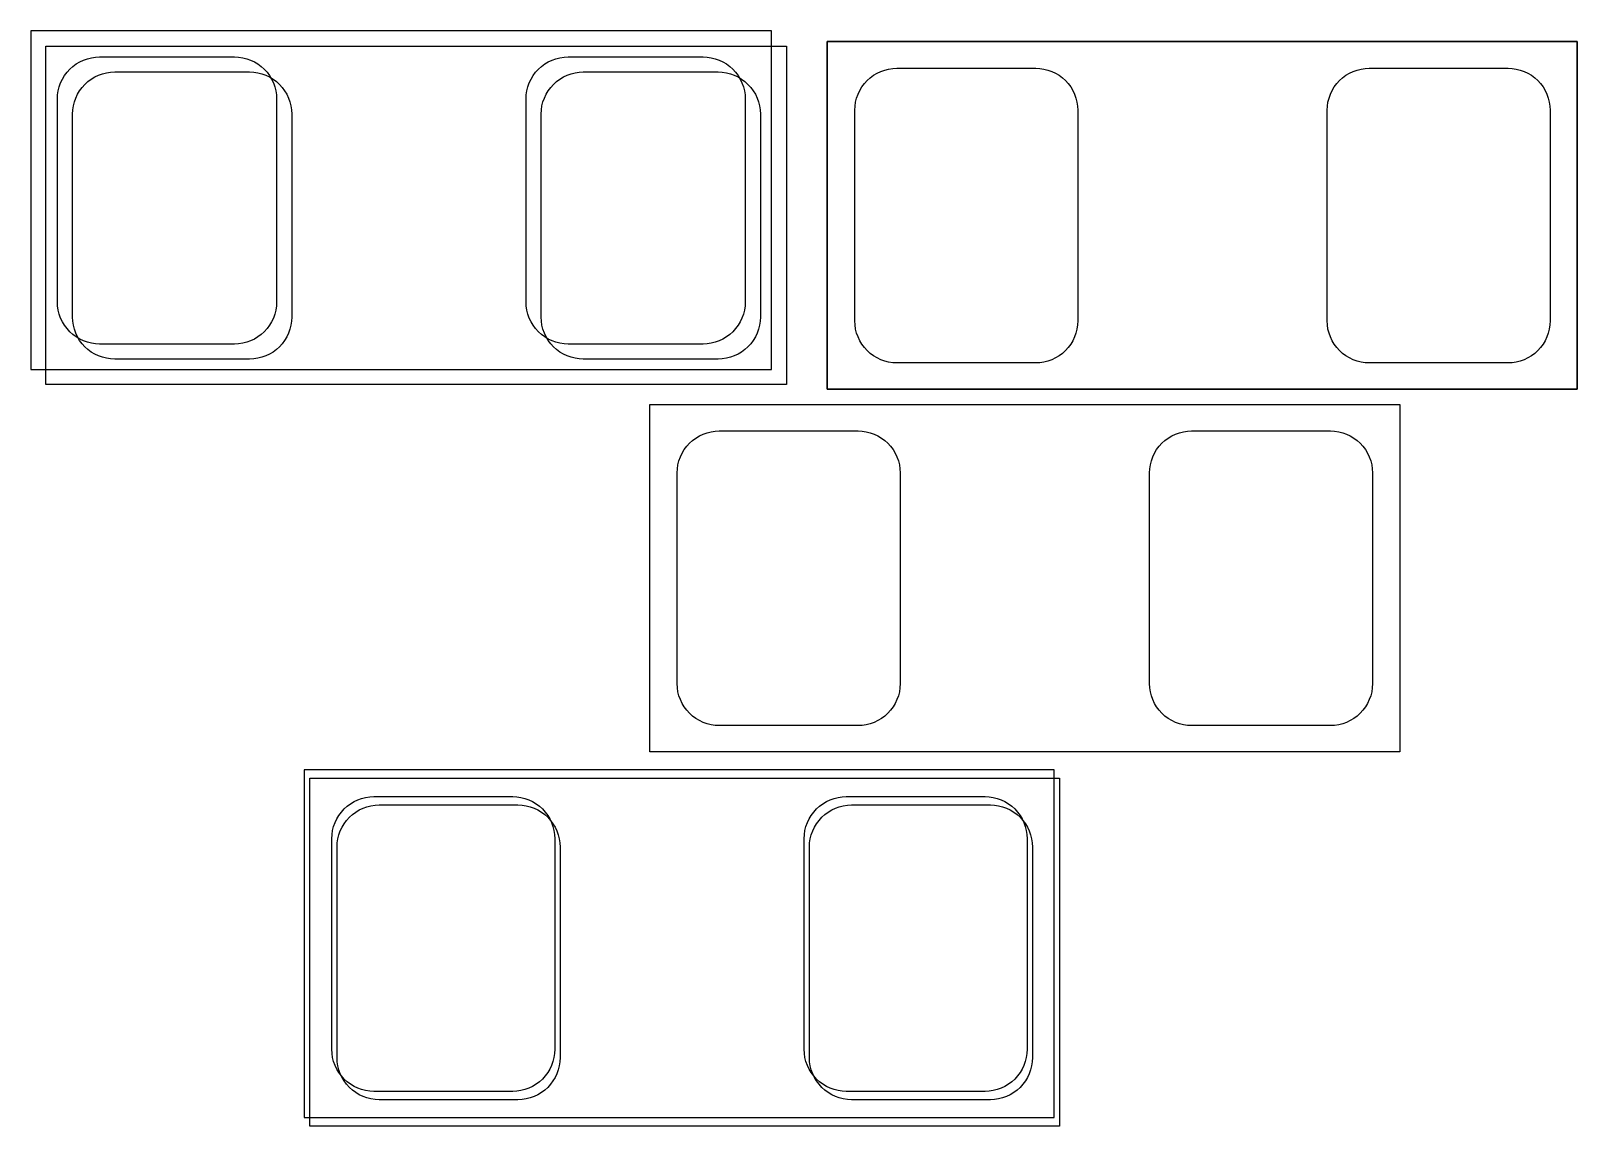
# Model space of a CAD drawing. Extents: x 0 to 143, y 0 to 190.
# Drawn here: x 95.22 to 105.45, y 141.55 to 148.79 of the extents above; entities that cross this region are included whole.
import ezdxf

# ---------------------------------------------------------------- set-up
doc = ezdxf.new("R2010")
doc.units = 0

msp = doc.modelspace()

# ---------------------------------------------------------------- linework, layer by layer
at = {"layer": 'Layer 1', "color": 7}
for points in [[(95.2246, 148.7928), (95.2246, 146.55252)], [(100.12426, 148.7928), (95.2246, 148.7928)], [(100.12426, 146.55252), (100.12426, 148.7928)], [(95.32366, 148.6912), (100.22332, 148.6912)], [(95.32366, 146.45346), (95.32366, 148.6912)], [(100.22332, 148.6912), (100.22332, 146.45346)], [(105.45318, 148.72168), (100.49256, 148.72168)], [(100.49256, 148.72168), (100.49256, 146.42298)], [(100.49256, 148.72168), (105.45318, 148.72168)], [(100.49256, 146.42298), (100.49256, 148.72168)], [(105.45318, 146.42298), (105.45318, 148.72168)], [(105.45318, 148.72168), (105.45318, 146.42298)], [(95.2246, 146.55252), (100.12426, 146.55252)], [(100.22332, 146.45346), (95.32366, 146.45346)], [(100.49256, 146.42298), (105.45318, 146.42298)], [(105.45318, 146.42298), (100.49256, 146.42298)], [(99.31908, 146.32138), (104.2797, 146.32138)], [(99.31908, 144.02268), (99.31908, 146.32138)], [(104.2797, 146.32138), (104.2797, 144.02268)], [(104.2797, 144.02268), (99.31908, 144.02268)], [(101.9937, 143.9033), (97.03308, 143.9033)], [(97.03308, 143.9033), (97.03308, 141.60206)], [(97.06864, 143.84742), (102.02926, 143.84742)], [(97.06864, 141.54618), (97.06864, 143.84742)], [(101.9937, 141.60206), (101.9937, 143.9033)], [(102.02926, 143.84742), (102.02926, 141.54618)], [(97.03308, 141.60206), (101.9937, 141.60206)], [(102.02926, 141.54618), (97.06864, 141.54618)]]:
    msp.add_lwpolyline(points, dxfattribs=at)
at = {"layer": 'Layer 1', "color": 96}
for points in [[(96.598486, 148.619572), (96.625664, 148.615762), (96.65208, 148.608904), (96.677988, 148.59976), (96.702626, 148.588076), (96.725994, 148.574106), (96.748092, 148.557596), (96.768412, 148.539308), (96.7867, 148.518988), (96.802956, 148.497144), (96.81718, 148.473522), (96.828864, 148.448884), (96.838008, 148.422976), (96.844612, 148.39656), (96.848676, 148.369382), (96.849946, 148.342204), (96.849946, 146.999814), (96.848676, 146.972636), (96.844612, 146.945458), (96.838008, 146.918788), (96.828864, 146.893134), (96.81718, 146.868496), (96.802956, 146.844874), (96.7867, 146.82303), (96.768412, 146.80271), (96.748092, 146.784168), (96.725994, 146.767912), (96.702626, 146.753942), (96.677988, 146.742258), (96.65208, 146.733114), (96.625664, 146.726256), (96.598486, 146.722446), (96.571054, 146.720922), (95.678752, 146.720922), (95.651574, 146.722446), (95.624396, 146.726256), (95.59798, 146.733114), (95.572072, 146.742258), (95.547434, 146.753942), (95.523812, 146.767912), (95.501968, 146.784168), (95.481648, 146.80271), (95.46336, 146.82303), (95.447104, 146.844874), (95.43288, 146.868496), (95.421196, 146.893134), (95.412052, 146.918788), (95.405448, 146.945458), (95.401384, 146.972636), (95.400114, 146.999814), (95.400114, 148.342204), (95.401384, 148.369382), (95.405448, 148.39656), (95.412052, 148.422976), (95.421196, 148.448884), (95.43288, 148.473522), (95.447104, 148.497144), (95.46336, 148.518988), (95.481648, 148.539308), (95.501968, 148.557596), (95.523812, 148.574106), (95.547434, 148.588076), (95.572072, 148.59976), (95.59798, 148.608904), (95.624396, 148.615762), (95.651574, 148.619572), (95.678752, 148.621096), (96.571054, 148.621096), (96.598486, 148.619572)], [(99.698556, 148.619572), (99.72548, 148.615762), (99.75215, 148.608904), (99.777804, 148.59976), (99.802696, 148.588076), (99.826064, 148.574106), (99.848162, 148.557596), (99.868228, 148.539308), (99.88677, 148.518988), (99.903026, 148.497144), (99.916996, 148.473522), (99.92868, 148.448884), (99.938078, 148.422976), (99.944682, 148.39656), (99.948746, 148.369382), (99.950016, 148.342204), (99.950016, 146.999814), (99.948746, 146.972636), (99.944682, 146.945458), (99.938078, 146.918788), (99.92868, 146.893134), (99.916996, 146.868496), (99.903026, 146.844874), (99.88677, 146.82303), (99.868228, 146.80271), (99.848162, 146.784168), (99.826064, 146.767912), (99.802696, 146.753942), (99.777804, 146.742258), (99.75215, 146.733114), (99.72548, 146.726256), (99.698556, 146.722446), (99.671124, 146.720922), (98.778822, 146.720922), (98.75139, 146.722446), (98.724466, 146.726256), (98.697796, 146.733114), (98.672142, 146.742258), (98.647504, 146.753942), (98.623882, 146.767912), (98.602038, 146.784168), (98.581718, 146.80271), (98.563176, 146.82303), (98.54692, 146.844874), (98.53295, 146.868496), (98.521266, 146.893134), (98.512122, 146.918788), (98.505264, 146.945458), (98.501454, 146.972636), (98.49993, 146.999814), (98.49993, 148.342204), (98.501454, 148.369382), (98.505264, 148.39656), (98.512122, 148.422976), (98.521266, 148.448884), (98.53295, 148.473522), (98.54692, 148.497144), (98.563176, 148.518988), (98.581718, 148.539308), (98.602038, 148.557596), (98.623882, 148.574106), (98.647504, 148.588076), (98.672142, 148.59976), (98.697796, 148.608904), (98.724466, 148.615762), (98.75139, 148.619572), (98.778822, 148.621096), (99.671124, 148.621096), (99.698556, 148.619572)], [(101.898958, 148.544642), (101.925882, 148.540578), (101.952552, 148.533974), (101.978206, 148.52483), (102.002844, 148.513146), (102.026212, 148.499176), (102.04831, 148.48292), (102.068376, 148.464378), (102.086918, 148.444312), (102.103174, 148.422214), (102.117144, 148.398846), (102.128828, 148.374208), (102.137972, 148.348554), (102.144576, 148.321884), (102.14864, 148.29496), (102.14991, 148.267782), (102.14991, 146.874338), (102.14864, 146.846906), (102.144576, 146.819982), (102.137972, 146.793566), (102.128828, 146.767912), (102.117144, 146.74302), (102.103174, 146.719652), (102.086918, 146.697808), (102.068376, 146.677488), (102.04831, 146.6592), (102.026212, 146.642944), (102.002844, 146.628974), (101.978206, 146.61729), (101.952552, 146.607892), (101.925882, 146.601288), (101.898958, 146.597224), (101.87178, 146.595954), (100.953316, 146.595954), (100.926138, 146.597224), (100.89896, 146.601288), (100.872544, 146.607892), (100.84689, 146.61729), (100.821998, 146.628974), (100.79863, 146.642944), (100.776786, 146.6592), (100.756466, 146.677488), (100.738178, 146.697808), (100.721922, 146.719652), (100.707952, 146.74302), (100.696268, 146.767912), (100.68687, 146.793566), (100.680266, 146.819982), (100.676456, 146.846906), (100.674932, 146.874338), (100.674932, 148.267782), (100.676456, 148.29496), (100.680266, 148.321884), (100.68687, 148.348554), (100.696268, 148.374208), (100.707952, 148.398846), (100.721922, 148.422214), (100.738178, 148.444312), (100.756466, 148.464378), (100.776786, 148.48292), (100.79863, 148.499176), (100.821998, 148.513146), (100.84689, 148.52483), (100.872544, 148.533974), (100.89896, 148.540578), (100.926138, 148.544642), (100.953316, 148.545912), (101.87178, 148.545912), (101.898958, 148.544642)], [(105.02392, 148.544642), (105.051098, 148.540578), (105.077514, 148.533974), (105.103168, 148.52483), (105.127806, 148.513146), (105.151428, 148.499176), (105.173272, 148.48292), (105.193592, 148.464378), (105.21188, 148.444312), (105.228136, 148.422214), (105.242106, 148.398846), (105.25379, 148.374208), (105.262934, 148.348554), (105.269538, 148.321884), (105.273602, 148.29496), (105.275126, 148.267782), (105.275126, 146.874338), (105.273602, 146.846906), (105.269538, 146.819982), (105.262934, 146.793566), (105.25379, 146.767912), (105.242106, 146.74302), (105.228136, 146.719652), (105.21188, 146.697808), (105.193592, 146.677488), (105.173272, 146.6592), (105.151428, 146.642944), (105.127806, 146.628974), (105.103168, 146.61729), (105.077514, 146.607892), (105.051098, 146.601288), (105.02392, 146.597224), (104.996742, 146.595954), (104.078278, 146.595954), (104.0511, 146.597224), (104.023922, 146.601288), (103.997506, 146.607892), (103.971852, 146.61729), (103.947214, 146.628974), (103.923592, 146.642944), (103.901748, 146.6592), (103.881428, 146.677488), (103.86314, 146.697808), (103.846884, 146.719652), (103.832914, 146.74302), (103.82123, 146.767912), (103.812086, 146.793566), (103.805228, 146.819982), (103.801418, 146.846906), (103.799894, 146.874338), (103.799894, 148.267782), (103.801418, 148.29496), (103.805228, 148.321884), (103.812086, 148.348554), (103.82123, 148.374208), (103.832914, 148.398846), (103.846884, 148.422214), (103.86314, 148.444312), (103.881428, 148.464378), (103.901748, 148.48292), (103.923592, 148.499176), (103.947214, 148.513146), (103.971852, 148.52483), (103.997506, 148.533974), (104.023922, 148.540578), (104.0511, 148.544642), (104.078278, 148.545912), (104.996742, 148.545912), (105.02392, 148.544642)], [(98.43897, 143.724738), (98.465894, 143.720674), (98.492564, 143.71407), (98.518218, 143.704926), (98.542856, 143.693242), (98.566224, 143.679018), (98.588322, 143.662762), (98.608388, 143.644474), (98.62693, 143.624154), (98.643186, 143.60231), (98.657156, 143.578942), (98.66884, 143.554304), (98.677984, 143.528396), (98.684588, 143.50198), (98.688652, 143.475056), (98.689922, 143.447624), (98.689922, 142.05418), (98.688652, 142.027002), (98.684588, 142.000078), (98.677984, 141.973408), (98.66884, 141.947754), (98.657156, 141.923116), (98.643186, 141.899748), (98.62693, 141.87765), (98.608388, 141.857584), (98.588322, 141.839296), (98.566224, 141.822786), (98.542856, 141.808816), (98.518218, 141.797132), (98.492564, 141.787988), (98.465894, 141.781384), (98.43897, 141.77732), (98.411792, 141.77605), (97.493328, 141.77605), (97.465896, 141.77732), (97.438972, 141.781384), (97.412556, 141.787988), (97.386902, 141.797132), (97.36201, 141.808816), (97.338642, 141.822786), (97.316798, 141.839296), (97.296478, 141.857584), (97.27819, 141.87765), (97.261934, 141.899748), (97.247964, 141.923116), (97.23628, 141.947754), (97.226882, 141.973408), (97.220278, 142.000078), (97.216468, 142.027002), (97.214944, 142.05418), (97.214944, 143.447624), (97.216468, 143.475056), (97.220278, 143.50198), (97.226882, 143.528396), (97.23628, 143.554304), (97.247964, 143.578942), (97.261934, 143.60231), (97.27819, 143.624154), (97.296478, 143.644474), (97.316798, 143.662762), (97.338642, 143.679018), (97.36201, 143.693242), (97.386902, 143.704926), (97.412556, 143.71407), (97.438972, 143.720674), (97.465896, 143.724738), (97.493328, 143.726008), (98.411792, 143.726008), (98.43897, 143.724738)], [(101.563932, 143.724738), (101.59111, 143.720674), (101.617526, 143.71407), (101.64318, 143.704926), (101.667818, 143.693242), (101.69144, 143.679018), (101.713284, 143.662762), (101.733604, 143.644474), (101.751892, 143.624154), (101.768148, 143.60231), (101.782118, 143.578942), (101.793802, 143.554304), (101.802946, 143.528396), (101.80955, 143.50198), (101.813614, 143.475056), (101.814884, 143.447624), (101.814884, 142.05418), (101.813614, 142.027002), (101.80955, 142.000078), (101.802946, 141.973408), (101.793802, 141.947754), (101.782118, 141.923116), (101.768148, 141.899748), (101.751892, 141.87765), (101.733604, 141.857584), (101.713284, 141.839296), (101.69144, 141.822786), (101.667818, 141.808816), (101.64318, 141.797132), (101.617526, 141.787988), (101.59111, 141.781384), (101.563932, 141.77732), (101.536754, 141.77605), (100.61829, 141.77605), (100.591112, 141.77732), (100.563934, 141.781384), (100.537518, 141.787988), (100.511864, 141.797132), (100.487226, 141.808816), (100.463604, 141.822786), (100.44176, 141.839296), (100.42144, 141.857584), (100.403152, 141.87765), (100.386896, 141.899748), (100.372926, 141.923116), (100.361242, 141.947754), (100.352098, 141.973408), (100.34524, 142.000078), (100.34143, 142.027002), (100.339906, 142.05418), (100.339906, 143.447624), (100.34143, 143.475056), (100.34524, 143.50198), (100.352098, 143.528396), (100.361242, 143.554304), (100.372926, 143.578942), (100.386896, 143.60231), (100.403152, 143.624154), (100.42144, 143.644474), (100.44176, 143.662762), (100.463604, 143.679018), (100.487226, 143.693242), (100.511864, 143.704926), (100.537518, 143.71407), (100.563934, 143.720674), (100.591112, 143.724738), (100.61829, 143.726008), (101.536754, 143.726008), (101.563932, 143.724738)]]:
    msp.add_lwpolyline(points, close=True, dxfattribs=at)
at = {"layer": 'Layer 1', "color": 16}
for points in [[(96.698562, 148.51975), (96.725486, 148.515686), (96.752156, 148.509082), (96.77781, 148.499684), (96.802702, 148.488), (96.82607, 148.47403), (96.848168, 148.457774), (96.868234, 148.439232), (96.886776, 148.419166), (96.903032, 148.397068), (96.917002, 148.3737), (96.928686, 148.348808), (96.938084, 148.323154), (96.944688, 148.296484), (96.948752, 148.26956), (96.950022, 148.242128), (96.950022, 146.899738), (96.948752, 146.87256), (96.944688, 146.845382), (96.938084, 146.818966), (96.928686, 146.793058), (96.917002, 146.76842), (96.903032, 146.745052), (96.886776, 146.722954), (96.868234, 146.702634), (96.848168, 146.684346), (96.82607, 146.66809), (96.802702, 146.653866), (96.77781, 146.642182), (96.752156, 146.633038), (96.725486, 146.626434), (96.698562, 146.62237), (96.67113, 146.6211), (95.778828, 146.6211), (95.751396, 146.62237), (95.724472, 146.626434), (95.697802, 146.633038), (95.672148, 146.642182), (95.64751, 146.653866), (95.623888, 146.66809), (95.602044, 146.684346), (95.581724, 146.702634), (95.563182, 146.722954), (95.546926, 146.745052), (95.532956, 146.76842), (95.521272, 146.793058), (95.512128, 146.818966), (95.50527, 146.845382), (95.50146, 146.87256), (95.499936, 146.899738), (95.499936, 148.242128), (95.50146, 148.26956), (95.50527, 148.296484), (95.512128, 148.323154), (95.521272, 148.348808), (95.532956, 148.3737), (95.546926, 148.397068), (95.563182, 148.419166), (95.581724, 148.439232), (95.602044, 148.457774), (95.623888, 148.47403), (95.64751, 148.488), (95.672148, 148.499684), (95.697802, 148.509082), (95.724472, 148.515686), (95.751396, 148.51975), (95.778828, 148.52102), (96.67113, 148.52102), (96.698562, 148.51975)], [(99.798378, 148.51975), (99.825556, 148.515686), (99.852226, 148.509082), (99.87788, 148.499684), (99.902518, 148.488), (99.92614, 148.47403), (99.947984, 148.457774), (99.968304, 148.439232), (99.986592, 148.419166), (100.003102, 148.397068), (100.017072, 148.3737), (100.028756, 148.348808), (100.0379, 148.323154), (100.044758, 148.296484), (100.048568, 148.26956), (100.050092, 148.242128), (100.050092, 146.899738), (100.048568, 146.87256), (100.044758, 146.845382), (100.0379, 146.818966), (100.028756, 146.793058), (100.017072, 146.76842), (100.003102, 146.745052), (99.986592, 146.722954), (99.968304, 146.702634), (99.947984, 146.684346), (99.92614, 146.66809), (99.902518, 146.653866), (99.87788, 146.642182), (99.852226, 146.633038), (99.825556, 146.626434), (99.798378, 146.62237), (99.7712, 146.6211), (98.878898, 146.6211), (98.851466, 146.62237), (98.824542, 146.626434), (98.797872, 146.633038), (98.772218, 146.642182), (98.747326, 146.653866), (98.723958, 146.66809), (98.70186, 146.684346), (98.681794, 146.702634), (98.663252, 146.722954), (98.646996, 146.745052), (98.633026, 146.76842), (98.621342, 146.793058), (98.611944, 146.818966), (98.60534, 146.845382), (98.601276, 146.87256), (98.600006, 146.899738), (98.600006, 148.242128), (98.601276, 148.26956), (98.60534, 148.296484), (98.611944, 148.323154), (98.621342, 148.348808), (98.633026, 148.3737), (98.646996, 148.397068), (98.663252, 148.419166), (98.681794, 148.439232), (98.70186, 148.457774), (98.723958, 148.47403), (98.747326, 148.488), (98.772218, 148.499684), (98.797872, 148.509082), (98.824542, 148.515686), (98.851466, 148.51975), (98.878898, 148.52102), (99.7712, 148.52102), (99.798378, 148.51975)], [(101.898958, 148.544642), (101.925882, 148.540578), (101.952552, 148.533974), (101.978206, 148.52483), (102.002844, 148.513146), (102.026212, 148.499176), (102.04831, 148.48292), (102.068376, 148.464378), (102.086918, 148.444312), (102.103174, 148.422214), (102.117144, 148.398846), (102.128828, 148.374208), (102.137972, 148.348554), (102.144576, 148.321884), (102.14864, 148.29496), (102.14991, 148.267782), (102.14991, 146.874338), (102.14864, 146.846906), (102.144576, 146.819982), (102.137972, 146.793566), (102.128828, 146.767912), (102.117144, 146.74302), (102.103174, 146.719652), (102.086918, 146.697808), (102.068376, 146.677488), (102.04831, 146.6592), (102.026212, 146.642944), (102.002844, 146.628974), (101.978206, 146.61729), (101.952552, 146.607892), (101.925882, 146.601288), (101.898958, 146.597224), (101.87178, 146.595954), (100.953316, 146.595954), (100.926138, 146.597224), (100.89896, 146.601288), (100.872544, 146.607892), (100.84689, 146.61729), (100.821998, 146.628974), (100.79863, 146.642944), (100.776786, 146.6592), (100.756466, 146.677488), (100.738178, 146.697808), (100.721922, 146.719652), (100.707952, 146.74302), (100.696268, 146.767912), (100.68687, 146.793566), (100.680266, 146.819982), (100.676456, 146.846906), (100.674932, 146.874338), (100.674932, 148.267782), (100.676456, 148.29496), (100.680266, 148.321884), (100.68687, 148.348554), (100.696268, 148.374208), (100.707952, 148.398846), (100.721922, 148.422214), (100.738178, 148.444312), (100.756466, 148.464378), (100.776786, 148.48292), (100.79863, 148.499176), (100.821998, 148.513146), (100.84689, 148.52483), (100.872544, 148.533974), (100.89896, 148.540578), (100.926138, 148.544642), (100.953316, 148.545912), (101.87178, 148.545912), (101.898958, 148.544642)], [(105.02392, 148.544642), (105.051098, 148.540578), (105.077514, 148.533974), (105.103168, 148.52483), (105.127806, 148.513146), (105.151428, 148.499176), (105.173272, 148.48292), (105.193592, 148.464378), (105.21188, 148.444312), (105.228136, 148.422214), (105.242106, 148.398846), (105.25379, 148.374208), (105.262934, 148.348554), (105.269538, 148.321884), (105.273602, 148.29496), (105.275126, 148.267782), (105.275126, 146.874338), (105.273602, 146.846906), (105.269538, 146.819982), (105.262934, 146.793566), (105.25379, 146.767912), (105.242106, 146.74302), (105.228136, 146.719652), (105.21188, 146.697808), (105.193592, 146.677488), (105.173272, 146.6592), (105.151428, 146.642944), (105.127806, 146.628974), (105.103168, 146.61729), (105.077514, 146.607892), (105.051098, 146.601288), (105.02392, 146.597224), (104.996742, 146.595954), (104.078278, 146.595954), (104.0511, 146.597224), (104.023922, 146.601288), (103.997506, 146.607892), (103.971852, 146.61729), (103.947214, 146.628974), (103.923592, 146.642944), (103.901748, 146.6592), (103.881428, 146.677488), (103.86314, 146.697808), (103.846884, 146.719652), (103.832914, 146.74302), (103.82123, 146.767912), (103.812086, 146.793566), (103.805228, 146.819982), (103.801418, 146.846906), (103.799894, 146.874338), (103.799894, 148.267782), (103.801418, 148.29496), (103.805228, 148.321884), (103.812086, 148.348554), (103.82123, 148.374208), (103.832914, 148.398846), (103.846884, 148.422214), (103.86314, 148.444312), (103.881428, 148.464378), (103.901748, 148.48292), (103.923592, 148.499176), (103.947214, 148.513146), (103.971852, 148.52483), (103.997506, 148.533974), (104.023922, 148.540578), (104.0511, 148.544642), (104.078278, 148.545912), (104.996742, 148.545912), (105.02392, 148.544642)], [(100.723954, 146.144596), (100.750878, 146.140532), (100.777548, 146.133928), (100.803202, 146.124784), (100.82784, 146.1131), (100.851208, 146.09913), (100.873306, 146.082874), (100.893372, 146.064586), (100.911914, 146.044266), (100.92817, 146.022422), (100.94214, 145.9988), (100.953824, 145.974162), (100.962968, 145.948508), (100.969572, 145.922092), (100.973636, 145.894914), (100.974906, 145.867736), (100.974906, 144.474292), (100.973636, 144.447114), (100.969572, 144.419936), (100.962968, 144.39352), (100.953824, 144.367866), (100.94214, 144.343228), (100.92817, 144.319606), (100.911914, 144.297762), (100.893372, 144.277442), (100.873306, 144.259154), (100.851208, 144.242898), (100.82784, 144.228928), (100.803202, 144.217244), (100.777548, 144.2081), (100.750878, 144.201242), (100.723954, 144.197432), (100.696776, 144.195908), (99.778312, 144.195908), (99.751134, 144.197432), (99.723956, 144.201242), (99.69754, 144.2081), (99.671886, 144.217244), (99.646994, 144.228928), (99.623626, 144.242898), (99.601782, 144.259154), (99.581462, 144.277442), (99.563174, 144.297762), (99.546918, 144.319606), (99.532948, 144.343228), (99.521264, 144.367866), (99.511866, 144.39352), (99.505262, 144.419936), (99.501452, 144.447114), (99.499928, 144.474292), (99.499928, 145.867736), (99.501452, 145.894914), (99.505262, 145.922092), (99.511866, 145.948508), (99.521264, 145.974162), (99.532948, 145.9988), (99.546918, 146.022422), (99.563174, 146.044266), (99.581462, 146.064586), (99.601782, 146.082874), (99.623626, 146.09913), (99.646994, 146.1131), (99.671886, 146.124784), (99.69754, 146.133928), (99.723956, 146.140532), (99.751134, 146.144596), (99.778312, 146.14612), (100.696776, 146.14612), (100.723954, 146.144596)], [(103.848916, 146.144596), (103.876094, 146.140532), (103.90251, 146.133928), (103.928164, 146.124784), (103.952802, 146.1131), (103.976424, 146.09913), (103.998268, 146.082874), (104.018588, 146.064586), (104.036876, 146.044266), (104.053132, 146.022422), (104.067102, 145.9988), (104.078786, 145.974162), (104.08793, 145.948508), (104.094534, 145.922092), (104.098598, 145.894914), (104.100122, 145.867736), (104.100122, 144.474292), (104.098598, 144.447114), (104.094534, 144.419936), (104.08793, 144.39352), (104.078786, 144.367866), (104.067102, 144.343228), (104.053132, 144.319606), (104.036876, 144.297762), (104.018588, 144.277442), (103.998268, 144.259154), (103.976424, 144.242898), (103.952802, 144.228928), (103.928164, 144.217244), (103.90251, 144.2081), (103.876094, 144.201242), (103.848916, 144.197432), (103.821738, 144.195908), (102.903274, 144.195908), (102.876096, 144.197432), (102.848918, 144.201242), (102.822502, 144.2081), (102.796848, 144.217244), (102.77221, 144.228928), (102.748588, 144.242898), (102.726744, 144.259154), (102.706424, 144.277442), (102.688136, 144.297762), (102.67188, 144.319606), (102.65791, 144.343228), (102.646226, 144.367866), (102.637082, 144.39352), (102.630224, 144.419936), (102.626414, 144.447114), (102.62489, 144.474292), (102.62489, 145.867736), (102.626414, 145.894914), (102.630224, 145.922092), (102.637082, 145.948508), (102.646226, 145.974162), (102.65791, 145.9988), (102.67188, 146.022422), (102.688136, 146.044266), (102.706424, 146.064586), (102.726744, 146.082874), (102.748588, 146.09913), (102.77221, 146.1131), (102.796848, 146.124784), (102.822502, 146.133928), (102.848918, 146.140532), (102.876096, 146.144596), (102.903274, 146.14612), (103.821738, 146.14612), (103.848916, 146.144596)], [(98.474022, 143.66962), (98.500946, 143.665556), (98.527362, 143.658952), (98.55327, 143.649808), (98.577908, 143.638124), (98.601276, 143.624154), (98.623374, 143.607898), (98.64344, 143.58961), (98.661728, 143.56929), (98.677984, 143.547192), (98.692208, 143.523824), (98.703892, 143.499186), (98.713036, 143.473532), (98.71964, 143.447116), (98.723704, 143.419938), (98.724974, 143.39276), (98.724974, 141.999316), (98.723704, 141.972138), (98.71964, 141.94496), (98.713036, 141.918544), (98.703892, 141.89289), (98.692208, 141.867998), (98.677984, 141.84463), (98.661728, 141.822786), (98.64344, 141.802466), (98.623374, 141.784178), (98.601276, 141.767922), (98.577908, 141.753952), (98.55327, 141.742268), (98.527362, 141.73287), (98.500946, 141.726266), (98.474022, 141.722456), (98.44659, 141.720932), (97.52838, 141.720932), (97.500948, 141.722456), (97.474024, 141.726266), (97.447608, 141.73287), (97.4217, 141.742268), (97.397062, 141.753952), (97.373694, 141.767922), (97.35185, 141.784178), (97.33153, 141.802466), (97.313242, 141.822786), (97.296986, 141.84463), (97.282762, 141.867998), (97.271078, 141.89289), (97.261934, 141.918544), (97.25533, 141.94496), (97.251266, 141.972138), (97.249996, 141.999316), (97.249996, 143.39276), (97.251266, 143.419938), (97.25533, 143.447116), (97.261934, 143.473532), (97.271078, 143.499186), (97.282762, 143.523824), (97.296986, 143.547192), (97.313242, 143.56929), (97.33153, 143.58961), (97.35185, 143.607898), (97.373694, 143.624154), (97.397062, 143.638124), (97.4217, 143.649808), (97.447608, 143.658952), (97.474024, 143.665556), (97.500948, 143.66962), (97.52838, 143.67089), (98.44659, 143.67089), (98.474022, 143.66962)], [(101.598984, 143.66962), (101.625908, 143.665556), (101.652578, 143.658952), (101.678232, 143.649808), (101.70287, 143.638124), (101.726238, 143.624154), (101.748336, 143.607898), (101.768402, 143.58961), (101.786944, 143.56929), (101.8032, 143.547192), (101.81717, 143.523824), (101.828854, 143.499186), (101.837998, 143.473532), (101.844602, 143.447116), (101.848666, 143.419938), (101.849936, 143.39276), (101.849936, 141.999316), (101.848666, 141.972138), (101.844602, 141.94496), (101.837998, 141.918544), (101.828854, 141.89289), (101.81717, 141.867998), (101.8032, 141.84463), (101.786944, 141.822786), (101.768402, 141.802466), (101.748336, 141.784178), (101.726238, 141.767922), (101.70287, 141.753952), (101.678232, 141.742268), (101.652578, 141.73287), (101.625908, 141.726266), (101.598984, 141.722456), (101.571806, 141.720932), (100.653342, 141.720932), (100.62591, 141.722456), (100.598986, 141.726266), (100.57257, 141.73287), (100.546916, 141.742268), (100.522024, 141.753952), (100.498656, 141.767922), (100.476812, 141.784178), (100.456492, 141.802466), (100.438204, 141.822786), (100.421948, 141.84463), (100.407978, 141.867998), (100.396294, 141.89289), (100.386896, 141.918544), (100.380292, 141.94496), (100.376228, 141.972138), (100.374958, 141.999316), (100.374958, 143.39276), (100.376228, 143.419938), (100.380292, 143.447116), (100.386896, 143.473532), (100.396294, 143.499186), (100.407978, 143.523824), (100.421948, 143.547192), (100.438204, 143.56929), (100.456492, 143.58961), (100.476812, 143.607898), (100.498656, 143.624154), (100.522024, 143.638124), (100.546916, 143.649808), (100.57257, 143.658952), (100.598986, 143.665556), (100.62591, 143.66962), (100.653342, 143.67089), (101.571806, 143.67089), (101.598984, 143.66962)]]:
    msp.add_lwpolyline(points, close=True, dxfattribs=at)

doc.saveas('drawing.dxf')
